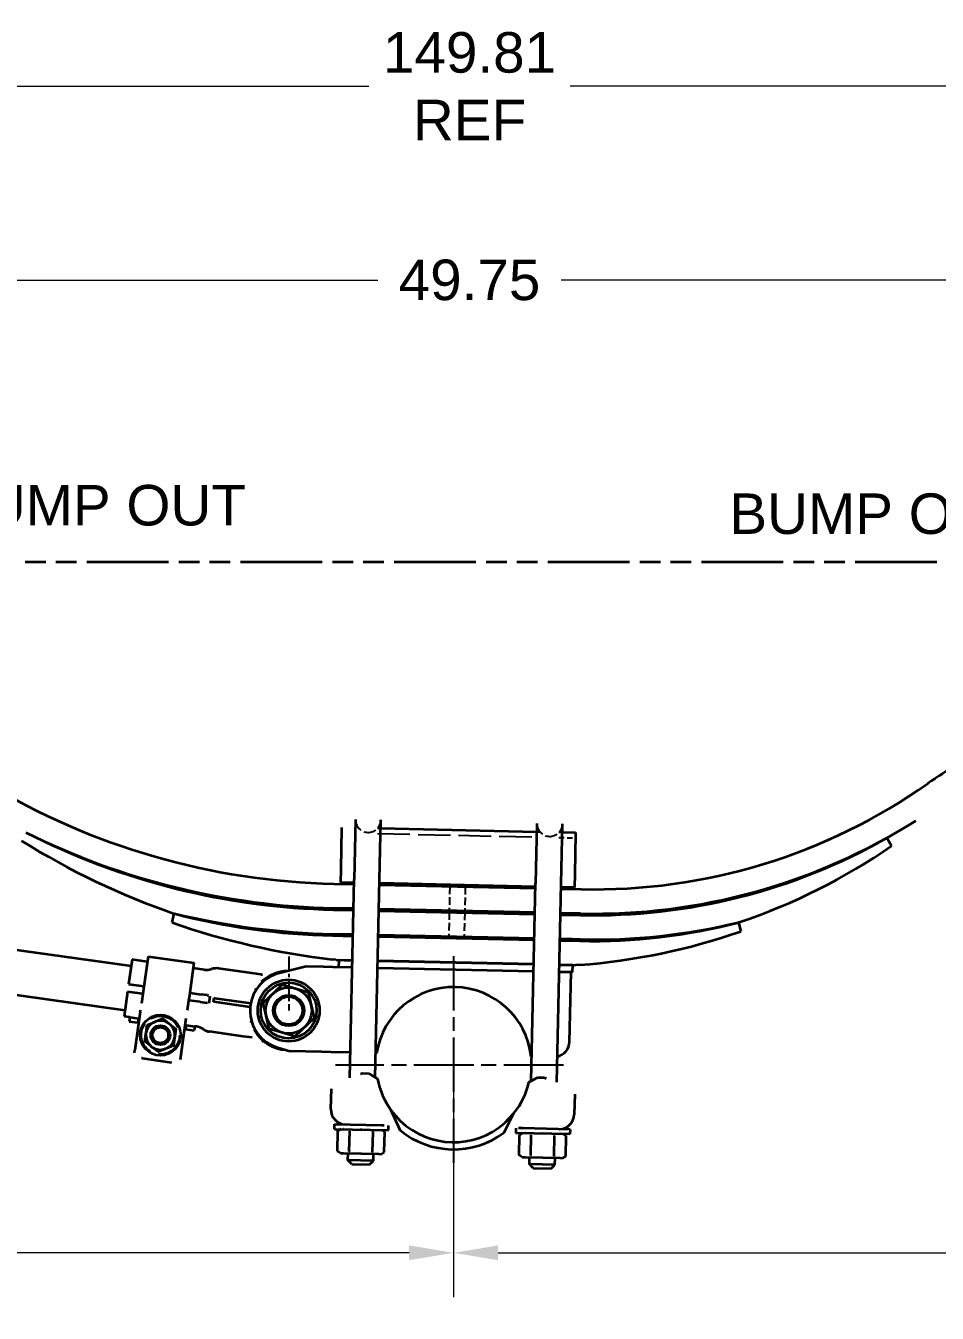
# Model space of a CAD drawing. Header units: inches. Extents: x 8 to 267, y 4 to 172.
# Drawn here: x 75.45 to 104.94, y 76.17 to 117.85 of the extents above; entities that cross this region are included whole.
import ezdxf

# ---------------------------------------------------------------- set-up
doc = ezdxf.new("R2010")
doc.units = ezdxf.units.IN
doc.header["$LTSCALE"] = 8
doc.header["$MEASUREMENT"] = 0
for name, pattern in [('CHAIN', [0.7087, 0.4724, -0.0591, 0.1181, -0.0591]), ('DASHED', [0.2067, 0.1654, -0.0413]), ('DOUBLE_DASH_CHAIN', [1.2403, 0.6614, -0.0827, 0.1654, -0.0827, 0.1654, -0.0827])]:
    doc.linetypes.add(name, pattern=pattern)
for name, color, linetype, lineweight in [('Center Mark(Hutchens)', 7, 'Continuous', 25), ('Dimensions(Hutchens)', 7, 'Continuous', 25), ('Hidden Edges(Hutchens)', 7, 'DASHED', 25), ('Phantom Lines(Hutchens)', 7, 'DOUBLE_DASH_CHAIN', 70), ('Symbols(Hutchens)', 7, 'Continuous', 25), ('Visible Edges(Hutchens)', 7, 'Continuous', 35)]:
    doc.layers.add(name, color=color, linetype=linetype, lineweight=lineweight)
doc.styles.add('Hutchens .164', font='ARIAL.TTF')
doc.dimstyles.new('HUTCHENS STD DIM X.XX', dxfattribs={"dimscale": 8, "dimtxt": 0.164, "dimasz": 0.18, "dimexe": 0.18, "dimexo": 0.0625, "dimgap": 0.09, "dimtad": 0, "dimtih": 1, "dimtoh": 1, "dimrnd": 1e-08, "dimzin": 4, "dimdsep": 46, "dimtxsty": 'Hutchens .164', "dimcen": 0.09, "dimclrd": 211, "dimclre": 211, "dimclrt": 7, "dimadec": 0, "dimazin": 1, "dimtfac": 0.762195, "dimtofl": 0, "dimtmove": 0, "dimatfit": 3, "dimfxl": 0, "dimtolj": 1, "dimtzin": 0, "dimlwd": 9, "dimlwe": 9, "dimarcsym": 0})

# ---------------------------------------------------------------- blocks, each defined once
blk = doc.blocks.new('*D39')
at = {"layer": 'Defpoints', "color": 0, "linetype": 'Continuous'}
for p in [(14.867, 115.898), (164.68, 105.55), (14.867, 91.578)]:
    blk.add_point(p, dxfattribs=at)
at = {"layer": 'Dimensions(Hutchens)', "color": 211, "linetype": 'Continuous', "lineweight": 9}
for p, q in [((14.867, 92.078), (14.867, 117.338)), ((164.68, 106.05), (164.68, 117.338)), ((16.307, 115.898), (86.55, 115.898)), ((163.24, 115.898), (93.06, 115.898))]:
    blk.add_line(p, q, dxfattribs=at)
at = {"layer": 'Dimensions(Hutchens)', "color": 211, "linetype": 'Continuous'}
for points in [[(16.307, 116.138), (16.307, 115.658), (14.867, 115.898)], [(163.24, 116.138), (163.24, 115.658), (164.68, 115.898)]]:
    blk.add_solid(points, dxfattribs=at)
at = {"layer": 'Dimensions(Hutchens)', "color": 7, "linetype": 'Continuous', "lineweight": 9, "insert": (89.805, 115.898), "char_height": 1.312, "attachment_point": 5, "style": 'Hutchens .164'}
blk.add_mtext('\\A1;149.81{\\PREF}', dxfattribs=at)
blk = doc.blocks.new('*D42')
at = {"layer": 'Defpoints', "color": 0, "linetype": 'Continuous'}
for p in [(40.29, 84.558), (89.291, 84.206), (89.291, 78.127)]:
    blk.add_point(p, dxfattribs=at)
at = {"layer": 'Dimensions(Hutchens)', "color": 211, "linetype": 'Continuous', "lineweight": 9}
for p, q in [((40.29, 84.058), (40.29, 76.687)), ((89.291, 83.706), (89.291, 76.687)), ((41.73, 78.127), (57.412, 78.127)), ((87.851, 78.127), (72.21, 78.127))]:
    blk.add_line(p, q, dxfattribs=at)
at = {"layer": 'Dimensions(Hutchens)', "color": 211, "linetype": 'Continuous'}
for points in [[(41.73, 78.367), (41.73, 77.887), (40.29, 78.127)], [(87.851, 78.367), (87.851, 77.887), (89.291, 78.127)]]:
    blk.add_solid(points, dxfattribs=at)
at = {"layer": 'Dimensions(Hutchens)', "color": 7, "linetype": 'Continuous', "lineweight": 9, "insert": (64.811, 78.127), "char_height": 1.312, "attachment_point": 5, "style": 'Hutchens .164'}
blk.add_mtext('\\A1;49.00{ NOMINAL}', dxfattribs=at)
blk = doc.blocks.new('*D43')
at = {"layer": 'Defpoints', "color": 0, "linetype": 'Continuous'}
for p in [(89.291, 84.206), (139.045, 84.577), (139.045, 78.126)]:
    blk.add_point(p, dxfattribs=at)
at = {"layer": 'Dimensions(Hutchens)', "color": 211, "linetype": 'Continuous', "lineweight": 9}
for p, q in [((139.045, 84.077), (139.045, 76.686)), ((89.291, 83.706), (89.291, 76.686)), ((90.731, 78.126), (106.799, 78.126)), ((137.605, 78.126), (121.597, 78.126))]:
    blk.add_line(p, q, dxfattribs=at)
at = {"layer": 'Dimensions(Hutchens)', "color": 211, "linetype": 'Continuous'}
for points in [[(90.731, 78.366), (90.731, 77.886), (89.291, 78.126)], [(137.605, 78.366), (137.605, 77.886), (139.045, 78.126)]]:
    blk.add_solid(points, dxfattribs=at)
at = {"layer": 'Dimensions(Hutchens)', "color": 7, "linetype": 'Continuous', "lineweight": 9, "insert": (114.198, 78.126), "char_height": 1.312, "attachment_point": 5, "style": 'Hutchens .164'}
blk.add_mtext('\\A1;49.75{ NOMINAL}', dxfattribs=at)
blk = doc.blocks.new('*D54')
at = {"layer": 'Defpoints', "color": 0, "linetype": 'Continuous'}
for p in [(114.68, 109.618), (64.93, 104.423), (114.68, 102.056)]:
    blk.add_point(p, dxfattribs=at)
at = {"layer": 'Dimensions(Hutchens)', "color": 211, "linetype": 'Continuous', "lineweight": 9}
for p, q in [((64.93, 104.923), (64.93, 111.058)), ((114.68, 102.556), (114.68, 111.058)), ((66.37, 109.618), (86.84, 109.618)), ((113.24, 109.618), (92.77, 109.618))]:
    blk.add_line(p, q, dxfattribs=at)
at = {"layer": 'Dimensions(Hutchens)', "color": 211, "linetype": 'Continuous'}
for points in [[(66.37, 109.858), (66.37, 109.378), (64.93, 109.618)], [(113.24, 109.858), (113.24, 109.378), (114.68, 109.618)]]:
    blk.add_solid(points, dxfattribs=at)
at = {"layer": 'Dimensions(Hutchens)', "color": 7, "linetype": 'Continuous', "lineweight": 9, "insert": (89.805, 109.618), "char_height": 1.312, "attachment_point": 5, "style": 'Hutchens .164'}
blk.add_mtext('\\A1;49.75', dxfattribs=at)

msp = doc.modelspace()

# ---------------------------------------------------------------- linework, layer by layer
at = {"layer": 'Center Mark(Hutchens)', "linetype": 'CHAIN', "ltscale": 0.121531}
msp.add_line((83.9533, 87.7224), (83.9533, 85.9708), dxfattribs=at)
at = {"layer": 'Center Mark(Hutchens)', "linetype": 'CHAIN', "ltscale": 0.464376}
msp.add_line((89.291, 87.7302), (89.291, 81.0414), dxfattribs=at)
at = {"layer": 'Center Mark(Hutchens)', "linetype": 'CHAIN', "ltscale": 0.512684}
msp.add_line((92.8487, 84.2063), (85.4642, 84.2063), dxfattribs=at)
at = {"layer": 'Hidden Edges(Hutchens)', "ltscale": 0.025212}
for p, q in [((86.8268, 91.8737), (86.9331, 91.8713)), ((91.9819, 91.7609), (92.0881, 91.7586)), ((92.7004, 91.7452), (92.8067, 91.7428))]:
    msp.add_line(p, q, dxfattribs=at)
at = {"layer": 'Hidden Edges(Hutchens)', "ltscale": 0.795632}
msp.add_line((86.823, 91.7007), (92.0844, 91.5856), dxfattribs=at)
at = {"layer": 'Hidden Edges(Hutchens)', "ltscale": 0.127887}
msp.add_line((92.6966, 91.5722), (93.234, 91.5605), dxfattribs=at)
at = {"layer": 'Hidden Edges(Hutchens)', "ltscale": 0.18751}
for p, q in [((89.1675, 89.9908), (89.1502, 89.203)), ((89.6673, 89.9798), (89.6501, 89.192))]:
    msp.add_line(p, q, dxfattribs=at)
at = {"layer": 'Hidden Edges(Hutchens)', "ltscale": 0.187515}
for p, q in [((89.1491, 89.153), (89.1319, 88.3652)), ((89.649, 89.1421), (89.6318, 88.3542))]:
    msp.add_line(p, q, dxfattribs=at)
at = {"layer": 'Hidden Edges(Hutchens)', "ltscale": 0.129651}
for p, q in [((79.3755, 85.5055), (79.3003, 84.9695)), ((80.2287, 84.8393), (80.3039, 85.3753))]:
    msp.add_line(p, q, dxfattribs=at)
at = {"layer": 'Hidden Edges(Hutchens)', "ltscale": 0.012306}
for p, q in [((79.3524, 85.5236), (79.3755, 85.5055)), ((79.8773, 85.7084), (79.8814, 85.7375)), ((80.3039, 85.3753), (80.3311, 85.3863)), ((79.2731, 84.9585), (79.3003, 84.9695)), ((79.7269, 84.6364), (79.7228, 84.6073)), ((80.2287, 84.8393), (80.2518, 84.8212))]:
    msp.add_line(p, q, dxfattribs=at)
at = {"layer": 'Hidden Edges(Hutchens)', "ltscale": 0.129663}
for p, q in [((79.8773, 85.7084), (79.3755, 85.5055)), ((80.3039, 85.3753), (79.8773, 85.7084)), ((79.3003, 84.9695), (79.7269, 84.6364)), ((79.7269, 84.6364), (80.2287, 84.8393))]:
    msp.add_line(p, q, dxfattribs=at)
at = {"layer": 'Hidden Edges(Hutchens)'}
msp.add_line((87.3539, 82.5222), (87.3539, 82.5222), dxfattribs=at)
at = {"layer": 'Hidden Edges(Hutchens)', "ltscale": 0.778939}
msp.add_circle((79.8021, 85.1724), 0.615, dxfattribs=at)
at = {"layer": 'Hidden Edges(Hutchens)', "ltscale": 0.55774}
msp.add_circle((79.8021, 85.1724), 0.2936, dxfattribs=at)
at = {"layer": 'Hidden Edges(Hutchens)', "ltscale": 0.308439}
for centre in [(86.5266, 92.1499), (92.4002, 92.0214)]:
    msp.add_arc(centre, 0.4125, 178.74671, 358.74671, dxfattribs=at)
at = {"layer": 'Hidden Edges(Hutchens)', "ltscale": 0.116771}
for start, end in [(112.01282, 172.01282), (52.01282, 112.01282), (352.01282, 52.01282), (172.01282, 232.01282), (292.01282, 352.01282), (232.01282, 292.01282)]:
    msp.add_arc((79.8021, 85.1724), 0.4687, start, end, dxfattribs=at)
at = {"layer": 'Phantom Lines(Hutchens)', "lineweight": 35, "ltscale": 0.501139}
msp.add_line((12.7748, 100.4971), (171.895, 100.4971), dxfattribs=at)
at = {"layer": 'Visible Edges(Hutchens)'}
for p, q in [((86.1142, 92.159), (86.0716, 90.2157)), ((86.8964, 90.1976), (86.939, 92.1409)), ((85.6478, 90.5599), (85.6764, 91.8644)), ((85.6764, 91.8644), (85.6771, 91.8988)), ((86.9331, 91.8713), (91.9819, 91.7609)), ((91.9878, 92.0305), (91.9452, 90.0872)), ((92.77, 90.0691), (92.8126, 92.0124)), ((92.8067, 91.7428), (93.2378, 91.7334)), ((93.2378, 91.7334), (93.2371, 91.699)), ((93.2371, 91.699), (93.2085, 90.3945)), ((103.314, 91.5612), (103.4619, 91.3005)), ((85.6382, 90.118), (85.6478, 90.5599)), ((85.4184, 90.0728), (86.0682, 90.0586)), ((85.6382, 90.118), (85.6694, 90.1173)), ((85.6683, 90.0673), (85.6694, 90.1173)), ((86.0682, 90.0586), (85.6683, 90.0673)), ((86.0693, 90.1086), (85.6694, 90.1173)), ((85.9312, 83.7963), (86.0716, 90.2157)), ((86.7566, 83.8053), (86.8964, 90.1976)), ((86.893, 90.0405), (91.9418, 89.9301)), ((91.9418, 89.9301), (86.893, 90.0405)), ((91.9429, 89.9801), (86.8941, 90.0905)), ((91.8054, 83.6948), (91.9452, 90.0872)), ((92.6296, 83.6497), (92.77, 90.0691)), ((93.2085, 90.3945), (93.1988, 89.9526)), ((92.7666, 89.912), (93.4164, 89.8978)), ((93.1665, 89.9033), (92.7666, 89.912)), ((93.1676, 89.9533), (92.7677, 89.962)), ((93.1665, 89.9033), (93.1676, 89.9533)), ((93.1676, 89.9533), (93.1988, 89.9526)), ((85.4001, 89.235), (86.0499, 89.2208)), ((86.051, 89.2708), (85.4011, 89.285)), ((85.65, 89.2295), (85.6511, 89.2795)), ((86.0499, 89.2208), (85.65, 89.2295)), ((86.051, 89.2708), (85.6511, 89.2795)), ((91.9246, 89.1423), (86.8758, 89.2527)), ((91.9246, 89.1423), (86.8758, 89.2527)), ((80.1791, 88.8173), (80.2489, 89.1091)), ((86.8747, 89.2027), (91.9235, 89.0923)), ((91.9235, 89.0923), (86.8747, 89.2027)), ((92.7483, 89.0742), (93.3982, 89.06)), ((93.1482, 89.0655), (92.7483, 89.0742)), ((93.3992, 89.11), (92.7494, 89.1242)), ((93.1493, 89.1155), (92.7494, 89.1242)), ((93.1482, 89.0655), (93.1493, 89.1155)), ((98.5094, 88.8243), (98.5851, 88.5346)), ((70.2288, 88.6236), (78.8543, 87.4133)), ((85.3817, 88.3972), (86.0315, 88.383)), ((86.0326, 88.433), (85.3828, 88.4472)), ((85.6316, 88.3917), (85.6327, 88.4417)), ((86.0315, 88.383), (85.6316, 88.3917)), ((86.0326, 88.433), (85.6327, 88.4417)), ((91.9062, 88.3045), (86.8574, 88.4149)), ((91.9062, 88.3045), (86.8574, 88.4149)), ((86.8564, 88.3649), (91.9051, 88.2545)), ((91.9051, 88.2545), (86.8564, 88.3649)), ((92.7299, 88.2365), (93.3798, 88.2222)), ((93.1299, 88.2277), (92.7299, 88.2365)), ((93.3809, 88.2722), (92.731, 88.2864)), ((93.1309, 88.2777), (92.731, 88.2864)), ((93.1299, 88.2277), (93.1309, 88.2777)), ((78.8835, 87.6218), (78.7716, 86.8241)), ((79.3787, 87.5523), (78.8835, 87.6218)), ((79.4027, 87.7236), (79.2437, 86.5906)), ((79.4027, 87.7236), (80.8882, 87.5152)), ((85.4895, 87.6071), (85.3637, 87.6213)), ((85.4895, 87.6071), (86.0143, 87.5956)), ((85.5781, 87.3731), (85.5832, 87.6051)), ((86.0143, 87.5956), (85.5832, 87.6051)), ((86.8391, 87.5776), (91.8879, 87.4671)), ((91.8879, 87.4671), (86.8391, 87.5776)), ((70.0287, 87.1976), (78.6542, 85.9873)), ((80.8882, 87.5152), (80.7292, 86.3822)), ((81.2315, 87.2923), (80.8641, 87.3439)), ((81.4473, 87.3094), (81.4671, 87.3154)), ((82.7658, 87.1806), (81.683, 87.3325)), ((83.0606, 87.1392), (82.7658, 87.1806)), ((84.5198, 87.3963), (83.6563, 87.185)), ((85.0758, 87.3841), (84.5198, 87.3963)), ((85.383, 87.3774), (85.0758, 87.3841)), ((86.0093, 87.3637), (85.383, 87.3774)), ((91.8828, 87.2352), (86.8341, 87.3456)), ((91.8828, 87.2352), (86.8341, 87.3456)), ((93.1388, 87.2077), (92.7076, 87.2171)), ((93.0919, 87.2087), (92.7076, 87.2171)), ((92.7127, 87.4491), (93.2376, 87.4376)), ((93.1439, 87.4397), (92.7127, 87.4491)), ((93.0427, 84.9593), (93.0919, 87.2087)), ((93.1388, 87.2077), (93.1439, 87.4397)), ((93.3628, 87.446), (93.2376, 87.4376)), ((78.7716, 86.8241), (79.2667, 86.7546)), ((83.1034, 86.8875), (83.0676, 86.8949)), ((83.1245, 86.222), (83.7564, 86.8142)), ((83.7564, 86.8142), (84.5852, 86.563)), ((78.7369, 86.5765), (78.6249, 85.7788)), ((79.232, 86.5071), (78.7369, 86.5765)), ((79.2427, 86.5832), (79.1887, 86.1988)), ((79.2437, 86.5906), (79.2427, 86.5832)), ((80.6742, 85.9904), (80.7281, 86.3747)), ((81.0849, 86.2471), (80.7175, 86.2986)), ((80.7292, 86.3822), (80.7281, 86.3747)), ((80.7522, 86.5462), (81.1196, 86.4946)), ((81.3289, 86.4653), (81.1196, 86.4946)), ((81.3289, 86.4653), (81.3475, 86.4627)), ((81.3561, 86.4615), (81.3475, 86.4627)), ((81.3841, 86.2106), (81.4173, 86.4473)), ((81.5345, 86.3832), (81.5144, 86.2401)), ((81.5481, 86.3714), (82.7257, 86.2062)), ((82.8845, 86.6752), (82.8941, 86.6346)), ((84.5852, 86.563), (84.7821, 85.7196)), ((79.1507, 85.9279), (78.9763, 84.6845)), ((81.0849, 86.2471), (81.2942, 86.2177)), ((81.3128, 86.2151), (81.2942, 86.2177)), ((81.3128, 86.2151), (81.3213, 86.2139)), ((82.7083, 86.0824), (81.5308, 86.2476)), ((83.3214, 85.3787), (83.1245, 86.222)), ((78.8106, 85.7528), (78.6249, 85.7788)), ((78.8106, 85.7528), (78.7919, 85.6191)), ((78.7919, 85.6191), (79.0704, 85.58)), ((78.8106, 85.7528), (79.0891, 85.7137)), ((79.0891, 85.7137), (79.0704, 85.58)), ((79.0704, 85.58), (79.1013, 85.5757)), ((79.1201, 85.7094), (79.0891, 85.7137)), ((79.3406, 85.259), (79.3753, 85.5057)), ((79.3753, 85.5057), (79.6062, 85.5991)), ((79.6062, 85.5991), (79.6464, 85.6153)), ((79.6464, 85.6153), (79.8773, 85.7087)), ((79.8773, 85.7087), (80.0737, 85.5554)), ((80.0737, 85.5554), (80.1078, 85.5287)), ((80.1078, 85.5287), (80.3042, 85.3754)), ((80.4617, 84.4761), (80.6362, 85.7195)), ((80.6365, 85.4966), (80.6055, 85.5009)), ((80.6365, 85.4966), (80.6177, 85.3629)), ((80.6365, 85.4966), (80.915, 85.4575)), ((80.915, 85.4575), (80.8962, 85.3238)), ((80.9729, 85.4494), (80.915, 85.4575)), ((82.732, 85.5878), (82.7523, 85.6242)), ((84.7821, 85.7196), (84.1502, 85.1275)), ((79.3, 84.9694), (79.3346, 85.2161)), ((79.3346, 85.2161), (79.3406, 85.259)), ((80.2635, 85.0858), (80.2289, 84.8391)), ((80.2695, 85.1287), (80.2635, 85.0858)), ((80.3042, 85.3754), (80.2695, 85.1287)), ((80.5868, 85.3672), (80.6177, 85.3629)), ((80.6177, 85.3629), (80.8962, 85.3238)), ((81.1757, 85.3736), (81.1931, 85.3623)), ((82.4788, 85.1346), (81.3959, 85.2865)), ((82.7735, 85.0932), (82.4788, 85.1346)), ((82.884, 85.3235), (82.8475, 85.3262)), ((84.1502, 85.1275), (83.3214, 85.3787)), ((78.9643, 84.5991), (78.9763, 84.6845)), ((79.4963, 84.8161), (79.3, 84.9694)), ((79.5305, 84.7894), (79.4963, 84.8161)), ((79.7268, 84.6361), (79.5305, 84.7894)), ((79.9578, 84.7295), (79.7268, 84.6361)), ((79.998, 84.7457), (79.9578, 84.7295)), ((80.2289, 84.8391), (79.998, 84.7457)), ((83.6034, 84.7708), (83.9933, 84.6571)), ((85.0157, 84.6348), (83.9933, 84.6571)), ((85.3228, 84.628), (85.0157, 84.6348)), ((85.9491, 84.6143), (85.3228, 84.628)), ((79.2096, 84.4275), (80.1667, 84.2932)), ((80.4497, 84.3907), (80.4617, 84.4761)), ((86.7989, 84.5958), (86.7739, 84.5963)), ((91.8227, 84.4858), (91.7977, 84.4864)), ((86.564, 83.9222), (86.3467, 83.9269)), ((86.8311, 83.76), (86.564, 83.9222)), ((86.7806, 83.7907), (86.8049, 83.7966)), ((86.8049, 83.7966), (86.8108, 83.7724)), ((91.7289, 83.6529), (92.0029, 83.8032)), ((92.0029, 83.8032), (92.2203, 83.7984)), ((85.3212, 82.7748), (85.3356, 83.4328)), ((91.7498, 83.6643), (91.7568, 83.6883)), ((91.7568, 83.6883), (91.7807, 83.6813)), ((93.2087, 83.2606), (93.1943, 82.6026)), ((87.2719, 82.7321), (87.566, 82.3968)), ((87.5593, 82.0932), (87.2719, 82.7321)), ((90.9286, 82.0195), (91.2437, 82.6452)), ((91.2437, 82.6452), (90.9352, 82.3231)), ((85.4322, 82.1337), (85.4356, 82.2902)), ((85.4322, 82.1337), (87.1818, 82.0955)), ((85.4356, 82.2902), (86.966, 82.2567)), ((85.6512, 82.1289), (85.5484, 82.0726)), ((86.966, 82.2567), (87.0427, 82.255)), ((87.1818, 82.0955), (87.1852, 82.2519)), ((91.3092, 82.1617), (91.3058, 82.0052)), ((91.5285, 82.1569), (91.4517, 82.1586)), ((93.0588, 82.1234), (91.5285, 82.1569)), ((93.0588, 82.1234), (93.0554, 81.967)), ((85.534, 81.4139), (85.5484, 82.0726)), ((85.9127, 81.4056), (85.9271, 82.0643)), ((86.67, 81.3891), (86.6844, 82.0477)), ((86.9629, 82.1002), (87.063, 82.0395)), ((87.0486, 81.3808), (87.063, 82.0395)), ((93.0554, 81.967), (91.3058, 82.0052)), ((91.4076, 81.2854), (91.422, 81.9441)), ((91.5248, 82.0004), (91.422, 81.9441)), ((91.7863, 81.2771), (91.8007, 81.9358)), ((92.5436, 81.2606), (92.558, 81.9192)), ((92.8364, 81.9717), (92.9366, 81.911)), ((92.9222, 81.2523), (92.9366, 81.911)), ((85.6342, 81.3531), (85.534, 81.4139)), ((85.6342, 81.3531), (85.7221, 81.3512)), ((85.7221, 81.3512), (86.29, 81.3388)), ((85.8727, 81.1241), (85.8776, 81.3478)), ((86.29, 81.3388), (86.858, 81.3264)), ((86.6975, 81.1061), (86.7024, 81.3298)), ((86.858, 81.3264), (86.9459, 81.3244)), ((86.9459, 81.3244), (87.0486, 81.3808)), ((91.5078, 81.2246), (91.4076, 81.2854)), ((86.6975, 81.1061), (85.8727, 81.1241)), ((85.995, 80.9964), (85.8727, 81.1241)), ((85.995, 80.9964), (86.5698, 80.9838)), ((86.5698, 80.9838), (86.6975, 81.1061)), ((91.5078, 81.2246), (91.5957, 81.2227)), ((91.5957, 81.2227), (92.1636, 81.2103)), ((91.7463, 80.9956), (91.7512, 81.2193)), ((92.5711, 80.9776), (91.7463, 80.9956)), ((91.8686, 80.8679), (91.7463, 80.9956)), ((91.8686, 80.8679), (92.4434, 80.8553)), ((92.1636, 81.2103), (92.7316, 81.1979)), ((92.4434, 80.8553), (92.5711, 80.9776)), ((92.5711, 80.9776), (92.576, 81.2013)), ((92.7316, 81.1979), (92.8195, 81.1959)), ((92.8195, 81.1959), (92.9222, 81.2523))]:
    msp.add_line(p, q, dxfattribs=at)
at = {"layer": 'Visible Edges(Hutchens)', "flags": 128}
for points in [[(83.0606, 87.1392), (83.1092, 87.1335)], [(83.5373, 87.1813), (83.5311, 87.1792)], [(83.0552, 86.8402), (83.0557, 86.8425)], [(81.5481, 86.3714), (81.5412, 86.3776)], [(82.8845, 86.6752), (82.8917, 86.6859)], [(79.1507, 85.9279), (79.1602, 85.9956)], [(80.6742, 85.9904), (80.673, 85.9821)], [(81.3213, 86.2139), (81.3298, 86.2128)], [(82.8475, 85.3262), (82.8424, 85.3349)], [(82.8475, 85.3262), (82.8477, 85.3285)], [(83.1436, 84.9687), (83.1003, 84.9916)], [(83.1436, 84.9687), (83.1438, 84.9686)], [(79.2096, 84.4275), (79.1923, 84.4302)], [(80.4497, 84.3907), (80.4477, 84.3805)], [(86.3467, 83.9269), (86.2808, 83.9068)], [(92.2203, 83.7984), (92.2852, 83.7755)], [(85.739, 82.127), (85.7314, 82.1271)], [(87.5593, 82.0932), (87.5263, 82.1184)], [(91.4517, 82.1586), (91.3869, 82.1614)], [(85.9271, 82.0643), (85.9185, 82.0694)], [(86.307, 82.1146), (86.2918, 82.1148)], [(86.6844, 82.0477), (86.6671, 82.0531)], [(86.875, 82.1022), (86.8674, 82.1022)], [(87.063, 82.0395), (87.0544, 82.0446)], [(91.6126, 81.9985), (91.605, 81.9986)], [(91.8007, 81.9358), (91.7921, 81.9409)], [(92.1806, 81.9861), (92.1654, 81.9863)], [(92.558, 81.9192), (92.5407, 81.9246)], [(92.7486, 81.9737), (92.741, 81.9737)], [(92.9366, 81.911), (92.928, 81.9161)], [(85.534, 81.4139), (85.5426, 81.4088)], [(85.7221, 81.3512), (85.7297, 81.3511)], [(85.9127, 81.4056), (85.93, 81.4003)], [(86.29, 81.3388), (86.3052, 81.3386)], [(86.67, 81.3891), (86.6786, 81.3839)], [(86.858, 81.3264), (86.8656, 81.3263)], [(91.4076, 81.2854), (91.4162, 81.2803)], [(91.5957, 81.2227), (91.6032, 81.2226)], [(91.7863, 81.2771), (91.8036, 81.2718)], [(92.1636, 81.2103), (92.1788, 81.2101)], [(92.5436, 81.2606), (92.5522, 81.2554)], [(92.7316, 81.1979), (92.7392, 81.1978)]]:
    msp.add_lwpolyline(points, dxfattribs=at)
at = {"layer": 'Visible Edges(Hutchens)'}
for centre, radius in [((83.9533, 85.9708), 1), ((83.9533, 85.9708), 0.9041), ((83.9533, 85.9708), 0.7448), ((83.9533, 85.9708), 0.5), ((83.9533, 85.9708), 0.4501), ((79.8021, 85.1724), 0.6562), ((79.8021, 85.1724), 0.3125), ((79.8021, 85.1724), 0.2565)]:
    msp.add_circle(centre, radius, dxfattribs=at)
for centre, radius, start, end in [((112.715, 81.8489), 14.03, 115.50932, 125.16638), ((85.9161, 112.8256), 22.7582, 238.94735, 268.7467), ((93.8269, 108.6579), 18.7646, 268.74675, 305.16639), ((85.9161, 112.8256), 23.5462, 243.60169, 268.7467), ((85.9049, 112.3094), 23.0799, 243.05693, 268.7467), ((93.8269, 108.6579), 19.5526, 268.74675, 302.21156), ((88.112, 111.9045), 24.1152, 237.93695, 250.92657), ((93.8191, 108.2978), 19.2423, 268.74671, 299.56709), ((92.2829, 107.4303), 19.625, 288.66533, 304.72469), ((88.3472, 112.3896), 24.9473, 250.88822, 263.13141), ((85.9162, 112.8256), 24.3842, 256.51877, 256.56048), ((85.8716, 110.7901), 22.3983, 255.46119, 268.74663), ((85.9162, 112.8256), 24.3842, 256.56048, 268.74655), ((93.7882, 106.8947), 18.6769, 268.74691, 284.64204), ((93.819, 108.2977), 20.0303, 268.74672, 283.54234), ((93.819, 108.2977), 20.0303, 283.54234, 283.7021), ((91.7994, 108.0166), 20.63, 274.34623, 289.20351), ((81.301, 87.7875), 0.5, 262.01282, 287.02055), ((81.6135, 86.8373), 0.5, 82.01282, 107.02055), ((83.9533, 85.9708), 1.25, 103.74671, 253.74671), ((83.9533, 85.9708), 1.28, 91.31746, 133.78628), ((89.291, 84.2063), 2.5223, 6.37486, 171.11856), ((79.8021, 85.1724), 0.4695, 114.65732, 169.36833), ((79.8021, 85.1724), 0.4695, 54.65732, 109.36833), ((79.8021, 85.1724), 0.4695, 354.65732, 49.36833), ((79.8021, 85.1724), 0.4695, 174.65732, 229.36833), ((79.8021, 85.1724), 0.4695, 294.65732, 349.36833), ((80.9035, 84.9542), 0.5, 57.0051, 82.01282), ((81.4654, 85.7817), 0.5, 237.0051, 262.01282), ((83.9533, 85.9708), 1.28, 210.23937, 266.17597), ((79.8021, 85.1724), 0.4695, 234.65732, 289.36833), ((92.5428, 84.9702), 0.5, 282.11739, 358.74671), ((89.291, 84.2063), 2.5, 190.28367, 216.13403), ((89.291, 84.2063), 2.5, 321.3594, 347.20975), ((85.8031, 82.7643), 0.482, 178.74671, 268.74671), ((92.7124, 82.6131), 0.482, 268.74671, 358.74671), ((89.291, 84.2063), 2.5, 226.36958, 311.12385), ((89.291, 84.2063), 2.732, 230.66598, 306.82745)]:
    msp.add_arc(centre, radius, start, end, dxfattribs=at)

# ---------------------------------------------------------------- texts
at = {"layer": 'Symbols(Hutchens)', "color": 7, "char_height": 1.312, "width": 10.863928, "attachment_point": 5, "style": 'Hutchens .164'}
for insert in [(77.7341, 102.3216), (103.0499, 102.0473)]:
    msp.add_mtext('{BUMP OUT}', dxfattribs=dict(at, insert=insert))

# ---------------------------------------------------------------- dimensions: what is measured, and where the dimension line sits
at = {"layer": 'Dimensions(Hutchens)', "color": 211, "linetype": 'Continuous', "lineweight": 9}
dim = msp.add_linear_dim(base=(14.8671, 115.8976), p1=(164.6796, 105.5495), p2=(14.8671, 91.5776), text='<>{\\PREF}', dimstyle='HUTCHENS STD DIM X.XX', override={"dimtih": 0, "dimtoh": 0, "dimdec": 2, "dimtp": 0, "dimtm": 0, "dimtdec": 2, "dimatfit": 1}, dxfattribs=at)
dim.commit()
dim.dimension.update_dxf_attribs({"geometry": '*D39', "text_midpoint": (89.8046, 115.8976), "dimtype": 160})
dim = msp.add_linear_dim(base=(114.6796, 109.6181), p1=(64.9296, 104.4225), p2=(114.6796, 102.0561), angle=180, dimstyle='HUTCHENS STD DIM X.XX', override={"dimtih": 0, "dimtoh": 0, "dimdec": 2, "dimtp": 0, "dimtm": 0, "dimtdec": 2, "dimatfit": 1}, dxfattribs=at)
dim.commit()
dim.dimension.update_dxf_attribs({"geometry": '*D54', "text_midpoint": (89.8046, 109.6181), "dimtype": 160})
for base, p1, p2, picture, middle in [((89.291, 78.1275), (40.2901, 84.5582), (89.291, 84.2063), '*D42', (64.8112, 78.1275)), ((139.0447, 78.1263), (89.291, 84.2063), (139.0447, 84.5767), '*D43', (114.1979, 78.1263))]:
    dim = msp.add_linear_dim(base=base, p1=p1, p2=p2, angle=180, text='<>{ NOMINAL}', dimstyle='HUTCHENS STD DIM X.XX', override={"dimtih": 0, "dimtoh": 0, "dimdec": 2, "dimtp": 0, "dimtm": 0, "dimtdec": 2, "dimatfit": 1}, dxfattribs=at)
    dim.commit()
    dim.dimension.update_dxf_attribs({"geometry": picture, "text_midpoint": middle, "dimtype": 160})

doc.saveas('drawing.dxf')
